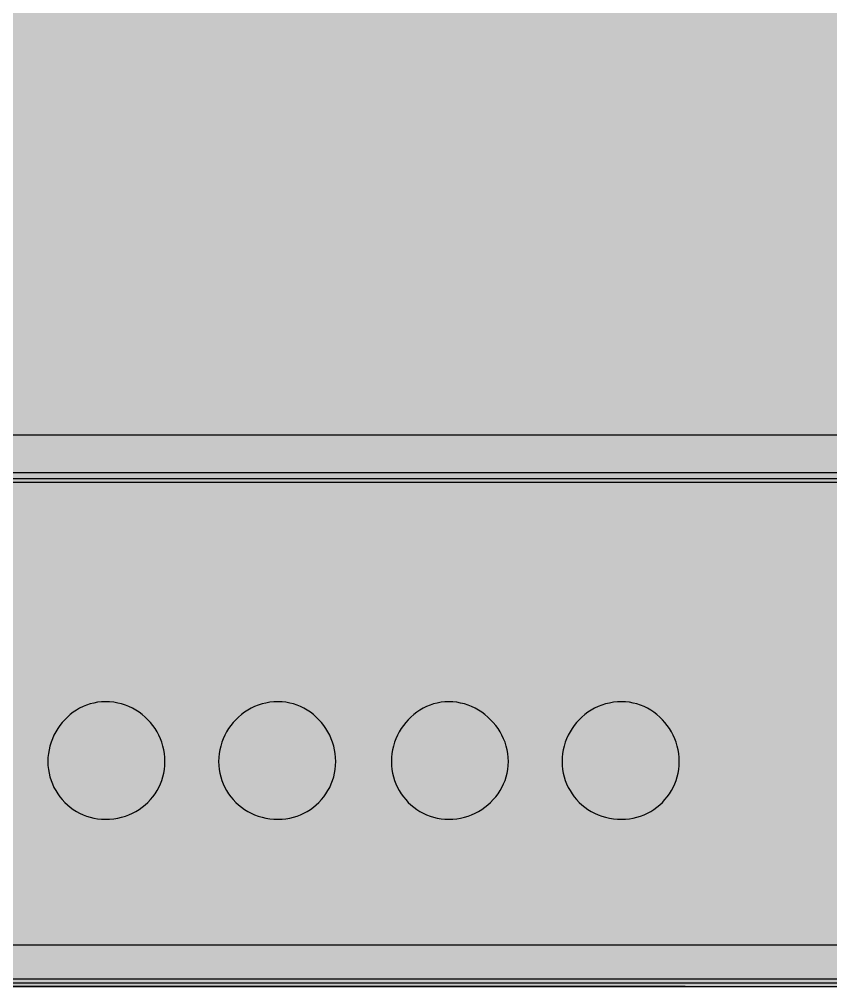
# Model space of a CAD drawing. Header units: millimetres. Extents: x 0 to 966, y -664 to 90.
# Drawn here: x 785.88 to 821.76, y -130 to -87.25 of the extents above; entities that cross this region are included whole.
import ezdxf

# ---------------------------------------------------------------- set-up
doc = ezdxf.new("R2010")
doc.units = ezdxf.units.MM
for name, color, linetype in [('HDL_BODY', 7, 'Continuous'), ('HDL_COLOUR', 7, 'Continuous'), ('HDL_DETAIL', 7, 'Continuous'), ('HDL_PRINT', 7, 'Continuous')]:
    doc.layers.add(name, color=color, linetype=linetype)

# ---------------------------------------------------------------- blocks, each defined once
blk = doc.blocks.new('M_R12.16.1_FRONT')
at = {"layer": 'HDL_BODY', "true_color": 0x202126}
blk.add_hatch(color=250, dxfattribs=at).paths.add_polyline_path([(0, 0), (216, 0), (216, 90), (0, 90)])
at = {"layer": 'HDL_BODY', "true_color": 0x2a2a30}
blk.add_hatch(color=250, dxfattribs=at).paths.add_polyline_path([(0.4, 20.52), (215.6, 20.52), (215.6, 68.31), (0.4, 68.31)])
at = {"layer": 'HDL_BODY', "true_color": 0x23242a}
blk.add_hatch(color=250, dxfattribs=at).paths.add_polyline_path([(0.4, 0.5), (215.6, 0.5), (215.6, 19.8), (0.4, 19.8)])
at = {"layer": 'HDL_COLOUR', "true_color": 0x18191d}
for points in [[(42.32, 9.951), (42.314, 10.126), (42.297, 10.299), (42.268, 10.469), (42.229, 10.636), (42.179, 10.799), (42.119, 10.958), (42.049, 11.113), (41.969, 11.262), (41.881, 11.406), (41.783, 11.544), (41.677, 11.676), (41.563, 11.8), (41.442, 11.918), (41.313, 12.027), (41.176, 12.129), (41.033, 12.221), (40.884, 12.305), (40.729, 12.378), (40.568, 12.442), (40.401, 12.495), (40.23, 12.537), (40.054, 12.568), (39.873, 12.587), (39.689, 12.593), (39.514, 12.587), (39.343, 12.568), (39.175, 12.537), (39.011, 12.495), (38.852, 12.442), (38.697, 12.378), (38.547, 12.305), (38.402, 12.221), (38.264, 12.129), (38.131, 12.027), (38.006, 11.918), (37.887, 11.8), (37.775, 11.676), (37.671, 11.544), (37.575, 11.406), (37.488, 11.262), (37.41, 11.113), (37.34, 10.958), (37.281, 10.799), (37.231, 10.636), (37.192, 10.469), (37.163, 10.299), (37.146, 10.126), (37.14, 9.951), (37.146, 9.776), (37.163, 9.605), (37.192, 9.437), (37.231, 9.273), (37.281, 9.113), (37.34, 8.958), (37.41, 8.807), (37.488, 8.663), (37.575, 8.524), (37.671, 8.391), (37.775, 8.265), (37.887, 8.146), (38.006, 8.034), (38.131, 7.93), (38.264, 7.834), (38.402, 7.746), (38.547, 7.667), (38.697, 7.598), (38.852, 7.538), (39.011, 7.488), (39.175, 7.449), (39.343, 7.42), (39.514, 7.403), (39.689, 7.397), (39.873, 7.403), (40.054, 7.42), (40.23, 7.449), (40.401, 7.488), (40.568, 7.538), (40.729, 7.598), (40.884, 7.667), (41.033, 7.746), (41.176, 7.834), (41.313, 7.93), (41.442, 8.034), (41.563, 8.146), (41.677, 8.265), (41.783, 8.391), (41.881, 8.524), (41.969, 8.663), (42.049, 8.807), (42.119, 8.958), (42.179, 9.113), (42.229, 9.273), (42.268, 9.437), (42.297, 9.605), (42.314, 9.776), (42.32, 9.951)], [(49.874, 9.951), (49.868, 10.126), (49.851, 10.299), (49.822, 10.469), (49.783, 10.636), (49.733, 10.799), (49.673, 10.958), (49.604, 11.113), (49.525, 11.262), (49.438, 11.406), (49.342, 11.544), (49.238, 11.676), (49.126, 11.8), (49.007, 11.918), (48.882, 12.027), (48.749, 12.129), (48.61, 12.221), (48.466, 12.305), (48.316, 12.378), (48.161, 12.442), (48.002, 12.495), (47.838, 12.537), (47.671, 12.568), (47.5, 12.587), (47.325, 12.593), (47.141, 12.587), (46.96, 12.568), (46.784, 12.537), (46.613, 12.495), (46.446, 12.442), (46.285, 12.378), (46.129, 12.305), (45.98, 12.221), (45.837, 12.129), (45.7, 12.027), (45.571, 11.918), (45.449, 11.8), (45.335, 11.676), (45.229, 11.544), (45.132, 11.406), (45.043, 11.262), (44.963, 11.113), (44.893, 10.958), (44.833, 10.799), (44.783, 10.636), (44.743, 10.469), (44.714, 10.299), (44.697, 10.126), (44.691, 9.951), (44.697, 9.776), (44.714, 9.605), (44.743, 9.437), (44.783, 9.273), (44.833, 9.113), (44.893, 8.958), (44.963, 8.807), (45.043, 8.663), (45.132, 8.524), (45.229, 8.391), (45.335, 8.265), (45.449, 8.146), (45.571, 8.034), (45.7, 7.93), (45.837, 7.834), (45.98, 7.746), (46.129, 7.667), (46.285, 7.598), (46.446, 7.538), (46.613, 7.488), (46.784, 7.449), (46.96, 7.42), (47.141, 7.403), (47.325, 7.397), (47.5, 7.403), (47.671, 7.42), (47.838, 7.449), (48.002, 7.488), (48.161, 7.538), (48.316, 7.598), (48.466, 7.667), (48.61, 7.746), (48.749, 7.834), (48.882, 7.93), (49.007, 8.034), (49.126, 8.146), (49.238, 8.265), (49.342, 8.391), (49.438, 8.524), (49.525, 8.663), (49.604, 8.807), (49.673, 8.958), (49.733, 9.113), (49.783, 9.273), (49.822, 9.437), (49.851, 9.605), (49.868, 9.776), (49.874, 9.951)], [(57.511, 9.951), (57.504, 10.126), (57.486, 10.299), (57.455, 10.469), (57.413, 10.636), (57.36, 10.799), (57.297, 10.958), (57.224, 11.113), (57.14, 11.262), (57.048, 11.406), (56.947, 11.544), (56.838, 11.676), (56.721, 11.8), (56.597, 11.918), (56.466, 12.027), (56.328, 12.129), (56.185, 12.221), (56.036, 12.305), (55.882, 12.378), (55.723, 12.442), (55.56, 12.495), (55.394, 12.537), (55.224, 12.568), (55.051, 12.587), (54.876, 12.593), (54.702, 12.587), (54.531, 12.568), (54.364, 12.537), (54.2, 12.495), (54.041, 12.442), (53.886, 12.378), (53.736, 12.305), (53.592, 12.221), (53.454, 12.129), (53.321, 12.027), (53.195, 11.918), (53.077, 11.8), (52.965, 11.676), (52.861, 11.544), (52.766, 11.406), (52.678, 11.262), (52.6, 11.113), (52.531, 10.958), (52.471, 10.799), (52.422, 10.636), (52.382, 10.469), (52.354, 10.299), (52.337, 10.126), (52.331, 9.951), (52.337, 9.776), (52.354, 9.605), (52.382, 9.437), (52.422, 9.273), (52.471, 9.113), (52.531, 8.958), (52.6, 8.807), (52.678, 8.663), (52.766, 8.524), (52.861, 8.391), (52.965, 8.265), (53.077, 8.146), (53.195, 8.034), (53.321, 7.93), (53.454, 7.834), (53.592, 7.746), (53.736, 7.667), (53.886, 7.598), (54.041, 7.538), (54.2, 7.488), (54.364, 7.449), (54.531, 7.42), (54.702, 7.403), (54.876, 7.397), (55.051, 7.403), (55.224, 7.42), (55.394, 7.449), (55.56, 7.488), (55.723, 7.538), (55.882, 7.598), (56.036, 7.667), (56.185, 7.746), (56.328, 7.834), (56.466, 7.93), (56.597, 8.034), (56.721, 8.146), (56.838, 8.265), (56.947, 8.391), (57.048, 8.524), (57.14, 8.663), (57.224, 8.807), (57.297, 8.958), (57.36, 9.113), (57.413, 9.273), (57.455, 9.437), (57.486, 9.605), (57.504, 9.776), (57.511, 9.951)], [(65.064, 9.951), (65.059, 10.126), (65.041, 10.299), (65.013, 10.469), (64.973, 10.636), (64.923, 10.799), (64.864, 10.958), (64.794, 11.113), (64.716, 11.262), (64.628, 11.406), (64.533, 11.544), (64.429, 11.676), (64.317, 11.8), (64.198, 11.918), (64.072, 12.027), (63.94, 12.129), (63.801, 12.221), (63.657, 12.305), (63.507, 12.378), (63.352, 12.442), (63.192, 12.495), (63.029, 12.537), (62.861, 12.568), (62.69, 12.587), (62.516, 12.593), (62.331, 12.587), (62.151, 12.568), (61.975, 12.537), (61.803, 12.495), (61.637, 12.442), (61.475, 12.378), (61.32, 12.305), (61.17, 12.221), (61.027, 12.129), (60.891, 12.027), (60.762, 11.918), (60.64, 11.8), (60.526, 11.676), (60.42, 11.544), (60.322, 11.406), (60.233, 11.262), (60.154, 11.113), (60.083, 10.958), (60.023, 10.799), (59.973, 10.636), (59.933, 10.469), (59.905, 10.299), (59.887, 10.126), (59.881, 9.951), (59.887, 9.776), (59.905, 9.605), (59.933, 9.437), (59.973, 9.273), (60.023, 9.113), (60.083, 8.958), (60.154, 8.807), (60.233, 8.663), (60.322, 8.524), (60.42, 8.391), (60.526, 8.265), (60.64, 8.146), (60.762, 8.034), (60.891, 7.93), (61.027, 7.834), (61.17, 7.746), (61.32, 7.667), (61.475, 7.598), (61.637, 7.538), (61.803, 7.488), (61.975, 7.449), (62.151, 7.42), (62.331, 7.403), (62.516, 7.397), (62.69, 7.403), (62.861, 7.42), (63.029, 7.449), (63.192, 7.488), (63.352, 7.538), (63.507, 7.598), (63.657, 7.667), (63.801, 7.746), (63.94, 7.834), (64.072, 7.93), (64.198, 8.034), (64.317, 8.146), (64.429, 8.265), (64.533, 8.391), (64.628, 8.524), (64.716, 8.663), (64.794, 8.807), (64.864, 8.958), (64.923, 9.113), (64.973, 9.273), (65.013, 9.437), (65.041, 9.605), (65.059, 9.776), (65.064, 9.951)]]:
    blk.add_hatch(color=250, dxfattribs=at).paths.add_polyline_path(points)
at = {"layer": 'HDL_PRINT', "true_color": 0xdee1e9}
for points in [[(43.2, 40.07), (44.43, 42.27), (45.746, 40.07), (43.2, 40.07)], [(59.707, 40.07), (61.025, 42.27), (62.252, 40.07), (59.707, 40.07)], [(45.393, 37.074), (45.835, 36.899), (45.808, 36.827), (45.778, 36.755), (45.743, 36.684), (45.704, 36.615), (45.66, 36.547), (45.612, 36.481), (45.56, 36.417), (45.503, 36.356), (45.442, 36.298), (45.377, 36.245), (45.307, 36.195), (45.257, 36.149), (45.203, 36.107), (45.144, 36.07), (45.081, 36.038), (45.014, 36.009), (44.942, 35.985), (44.866, 35.965), (44.785, 35.95), (44.7, 35.939), (44.61, 35.932), (44.516, 35.93), (44.444, 35.932), (44.372, 35.938), (44.3, 35.948), (44.229, 35.961), (44.157, 35.977), (44.085, 35.995), (44.013, 36.015), (43.942, 36.036), (43.87, 36.059), (43.799, 36.082), (43.728, 36.105), (43.675, 36.158), (43.622, 36.212), (43.571, 36.266), (43.521, 36.323), (43.474, 36.381), (43.429, 36.442), (43.387, 36.507), (43.349, 36.575), (43.315, 36.647), (43.286, 36.724), (43.263, 36.795), (43.24, 36.867), (43.217, 36.938), (43.196, 37.01), (43.176, 37.082), (43.158, 37.154), (43.142, 37.226), (43.129, 37.298), (43.12, 37.37), (43.114, 37.442), (43.111, 37.514), (43.114, 37.608), (43.12, 37.698), (43.129, 37.784), (43.142, 37.865), (43.158, 37.941), (43.176, 38.013), (43.196, 38.081), (43.217, 38.144), (43.24, 38.203), (43.263, 38.258), (43.286, 38.308), (43.34, 38.384), (43.393, 38.456), (43.446, 38.522), (43.498, 38.583), (43.551, 38.638), (43.604, 38.688), (43.656, 38.733), (43.709, 38.773), (43.761, 38.807), (43.814, 38.837), (43.89, 38.884), (43.963, 38.922), (44.032, 38.952), (44.099, 38.974), (44.165, 38.99), (44.231, 39.001), (44.298, 39.007), (44.367, 39.011), (44.44, 39.012), (44.516, 39.012), (44.61, 39.012), (44.7, 39.011), (44.785, 39.009), (44.866, 39.004), (44.942, 38.996), (45.014, 38.984), (45.081, 38.967), (45.144, 38.945), (45.203, 38.916), (45.257, 38.88), (45.307, 38.837), (45.355, 38.788), (45.402, 38.739), (45.449, 38.688), (45.494, 38.635), (45.538, 38.579), (45.58, 38.519), (45.619, 38.454), (45.656, 38.384), (45.689, 38.307), (45.72, 38.224), (45.746, 38.132), (45.393, 38.043), (45.367, 38.12), (45.341, 38.191), (45.313, 38.257), (45.283, 38.318), (45.252, 38.373), (45.218, 38.424), (45.18, 38.469), (45.139, 38.508), (45.094, 38.543), (45.044, 38.572), (45.011, 38.601), (44.972, 38.629), (44.926, 38.656), (44.874, 38.681), (44.815, 38.703), (44.75, 38.721), (44.679, 38.735), (44.601, 38.744), (44.516, 38.748), (44.458, 38.744), (44.4, 38.735), (44.341, 38.721), (44.283, 38.703), (44.224, 38.681), (44.166, 38.656), (44.107, 38.629), (44.048, 38.601), (43.989, 38.572), (43.934, 38.517), (43.884, 38.466), (43.84, 38.419), (43.8, 38.374), (43.764, 38.33), (43.73, 38.285), (43.699, 38.238), (43.669, 38.188), (43.639, 38.132), (43.613, 38.047), (43.592, 37.968), (43.576, 37.894), (43.565, 37.824), (43.558, 37.758), (43.553, 37.695), (43.551, 37.634), (43.55, 37.574), (43.55, 37.514), (43.55, 37.437), (43.551, 37.365), (43.552, 37.295), (43.556, 37.228), (43.561, 37.162), (43.569, 37.096), (43.581, 37.029), (43.596, 36.959), (43.615, 36.887), (43.639, 36.81), (43.669, 36.754), (43.699, 36.704), (43.73, 36.657), (43.764, 36.612), (43.8, 36.568), (43.84, 36.523), (43.884, 36.476), (43.934, 36.425), (43.989, 36.37), (44.048, 36.343), (44.107, 36.323), (44.166, 36.307), (44.224, 36.296), (44.283, 36.289), (44.341, 36.284), (44.4, 36.282), (44.458, 36.281), (44.516, 36.281), (44.601, 36.284), (44.679, 36.293), (44.75, 36.307), (44.815, 36.326), (44.874, 36.348), (44.926, 36.373), (44.972, 36.401), (45.011, 36.429), (45.044, 36.459), (45.094, 36.512), (45.139, 36.565), (45.18, 36.619), (45.218, 36.675), (45.252, 36.733), (45.283, 36.794), (45.313, 36.858), (45.341, 36.926), (45.367, 36.998), (45.393, 37.074)]]:
    blk.add_hatch(color=254, dxfattribs=at).paths.add_polyline_path(points)
h = blk.add_hatch(color=254, dxfattribs=at)
h.paths.add_polyline_path([(59.707, 35.93), (59.707, 39.012), (60.762, 39.012), (60.846, 39.009), (60.924, 39.001), (60.996, 38.989), (61.061, 38.975), (61.119, 38.96), (61.171, 38.946), (61.216, 38.934), (61.254, 38.926), (61.286, 38.923), (61.352, 38.919), (61.418, 38.908), (61.48, 38.891), (61.54, 38.869), (61.596, 38.842), (61.646, 38.813), (61.69, 38.781), (61.728, 38.748), (61.78, 38.695), (61.831, 38.642), (61.88, 38.59), (61.926, 38.537), (61.968, 38.484), (62.005, 38.431), (62.035, 38.378), (62.058, 38.325), (62.072, 38.272), (62.077, 38.219), (62.104, 38.142), (62.13, 38.069), (62.154, 38), (62.177, 37.933), (62.198, 37.866), (62.216, 37.8), (62.231, 37.733), (62.243, 37.664), (62.25, 37.591), (62.252, 37.514), (62.252, 37.429), (62.251, 37.35), (62.249, 37.276), (62.245, 37.206), (62.237, 37.141), (62.227, 37.078), (62.212, 37.017), (62.192, 36.958), (62.166, 36.899), (62.137, 36.833), (62.113, 36.768), (62.094, 36.705), (62.077, 36.646), (62.06, 36.59), (62.041, 36.54), (62.018, 36.496), (61.988, 36.459), (61.956, 36.397), (61.922, 36.343), (61.886, 36.297), (61.847, 36.26), (61.804, 36.231), (61.755, 36.211), (61.7, 36.199), (61.639, 36.195), (61.605, 36.161), (61.571, 36.13), (61.535, 36.1), (61.496, 36.073), (61.452, 36.051), (61.404, 36.034), (61.349, 36.023), (61.286, 36.019), (61.25, 35.99), (61.206, 35.968), (61.156, 35.952), (61.101, 35.941), (61.042, 35.935), (60.979, 35.931), (60.914, 35.93), (60.848, 35.93), (59.707, 35.93)])
h.paths.add_polyline_path([(60.145, 36.281), (60.762, 36.281), (60.843, 36.284), (60.914, 36.292), (60.976, 36.304), (61.031, 36.318), (61.082, 36.333), (61.131, 36.347), (61.18, 36.359), (61.231, 36.367), (61.286, 36.37), (61.324, 36.375), (61.362, 36.39), (61.4, 36.412), (61.438, 36.44), (61.476, 36.473), (61.513, 36.508), (61.55, 36.545), (61.583, 36.579), (61.615, 36.613), (61.645, 36.65), (61.672, 36.69), (61.695, 36.733), (61.712, 36.782), (61.724, 36.837), (61.728, 36.899), (61.753, 36.958), (61.773, 37.017), (61.788, 37.078), (61.799, 37.141), (61.806, 37.206), (61.81, 37.276), (61.813, 37.35), (61.813, 37.429), (61.814, 37.514), (61.813, 37.593), (61.812, 37.672), (61.809, 37.75), (61.802, 37.826), (61.792, 37.9), (61.776, 37.971), (61.754, 38.039), (61.724, 38.103), (61.686, 38.163), (61.639, 38.219), (61.609, 38.275), (61.579, 38.325), (61.547, 38.37), (61.514, 38.41), (61.477, 38.447), (61.437, 38.481), (61.392, 38.512), (61.342, 38.543), (61.286, 38.572), (61.254, 38.575), (61.216, 38.583), (61.171, 38.595), (61.119, 38.608), (61.061, 38.623), (60.996, 38.636), (60.924, 38.648), (60.846, 38.655), (60.762, 38.658), (60.145, 38.658), (60.145, 36.281)])
at = {"layer": 'HDL_DETAIL', "color": 251, "true_color": 0x52555c}
for points in [[(0, 0), (216, 0), (216, 89.824), (0, 89.824), (0, 0)], [(0.351, 0.176), (215.912, 0.176), (215.912, 90), (0.351, 90), (0.351, 0.176)], [(0, 67.632), (216, 67.632), (216, 22.28), (0, 22.28), (0, 67.632)], [(0.351, 22.456), (215.912, 22.456), (215.912, 67.808), (0.351, 67.808), (0.351, 22.456)], [(42.32, 9.951), (42.314, 10.126), (42.297, 10.299), (42.268, 10.469), (42.229, 10.636), (42.179, 10.799), (42.119, 10.958), (42.049, 11.113), (41.969, 11.262), (41.881, 11.406), (41.783, 11.544), (41.677, 11.676), (41.563, 11.8), (41.442, 11.918), (41.313, 12.027), (41.176, 12.129), (41.033, 12.221), (40.884, 12.305), (40.729, 12.378), (40.568, 12.442), (40.401, 12.495), (40.23, 12.537), (40.054, 12.568), (39.873, 12.587), (39.689, 12.593), (39.514, 12.587), (39.343, 12.568), (39.175, 12.537), (39.011, 12.495), (38.852, 12.442), (38.697, 12.378), (38.547, 12.305), (38.402, 12.221), (38.264, 12.129), (38.131, 12.027), (38.006, 11.918), (37.887, 11.8), (37.775, 11.676), (37.671, 11.544), (37.575, 11.406), (37.488, 11.262), (37.41, 11.113), (37.34, 10.958), (37.281, 10.799), (37.231, 10.636), (37.192, 10.469), (37.163, 10.299), (37.146, 10.126), (37.14, 9.951), (37.146, 9.776), (37.163, 9.605), (37.192, 9.437), (37.231, 9.273), (37.281, 9.113), (37.34, 8.958), (37.41, 8.807), (37.488, 8.663), (37.575, 8.524), (37.671, 8.391), (37.775, 8.265), (37.887, 8.146), (38.006, 8.034), (38.131, 7.93), (38.264, 7.834), (38.402, 7.746), (38.547, 7.667), (38.697, 7.598), (38.852, 7.538), (39.011, 7.488), (39.175, 7.449), (39.343, 7.42), (39.514, 7.403), (39.689, 7.397), (39.873, 7.403), (40.054, 7.42), (40.23, 7.449), (40.401, 7.488), (40.568, 7.538), (40.729, 7.598), (40.884, 7.667), (41.033, 7.746), (41.176, 7.834), (41.313, 7.93), (41.442, 8.034), (41.563, 8.146), (41.677, 8.265), (41.783, 8.391), (41.881, 8.524), (41.969, 8.663), (42.049, 8.807), (42.119, 8.958), (42.179, 9.113), (42.229, 9.273), (42.268, 9.437), (42.297, 9.605), (42.314, 9.776), (42.32, 9.951)], [(49.874, 9.951), (49.868, 10.126), (49.851, 10.299), (49.822, 10.469), (49.783, 10.636), (49.733, 10.799), (49.673, 10.958), (49.604, 11.113), (49.525, 11.262), (49.438, 11.406), (49.342, 11.544), (49.238, 11.676), (49.126, 11.8), (49.007, 11.918), (48.882, 12.027), (48.749, 12.129), (48.61, 12.221), (48.466, 12.305), (48.316, 12.378), (48.161, 12.442), (48.002, 12.495), (47.838, 12.537), (47.671, 12.568), (47.5, 12.587), (47.325, 12.593), (47.141, 12.587), (46.96, 12.568), (46.784, 12.537), (46.613, 12.495), (46.446, 12.442), (46.285, 12.378), (46.129, 12.305), (45.98, 12.221), (45.837, 12.129), (45.7, 12.027), (45.571, 11.918), (45.449, 11.8), (45.335, 11.676), (45.229, 11.544), (45.132, 11.406), (45.043, 11.262), (44.963, 11.113), (44.893, 10.958), (44.833, 10.799), (44.783, 10.636), (44.743, 10.469), (44.714, 10.299), (44.697, 10.126), (44.691, 9.951), (44.697, 9.776), (44.714, 9.605), (44.743, 9.437), (44.783, 9.273), (44.833, 9.113), (44.893, 8.958), (44.963, 8.807), (45.043, 8.663), (45.132, 8.524), (45.229, 8.391), (45.335, 8.265), (45.449, 8.146), (45.571, 8.034), (45.7, 7.93), (45.837, 7.834), (45.98, 7.746), (46.129, 7.667), (46.285, 7.598), (46.446, 7.538), (46.613, 7.488), (46.784, 7.449), (46.96, 7.42), (47.141, 7.403), (47.325, 7.397), (47.5, 7.403), (47.671, 7.42), (47.838, 7.449), (48.002, 7.488), (48.161, 7.538), (48.316, 7.598), (48.466, 7.667), (48.61, 7.746), (48.749, 7.834), (48.882, 7.93), (49.007, 8.034), (49.126, 8.146), (49.238, 8.265), (49.342, 8.391), (49.438, 8.524), (49.525, 8.663), (49.604, 8.807), (49.673, 8.958), (49.733, 9.113), (49.783, 9.273), (49.822, 9.437), (49.851, 9.605), (49.868, 9.776), (49.874, 9.951)], [(57.511, 9.951), (57.504, 10.126), (57.486, 10.299), (57.455, 10.469), (57.413, 10.636), (57.36, 10.799), (57.297, 10.958), (57.224, 11.113), (57.14, 11.262), (57.048, 11.406), (56.947, 11.544), (56.838, 11.676), (56.721, 11.8), (56.597, 11.918), (56.466, 12.027), (56.328, 12.129), (56.185, 12.221), (56.036, 12.305), (55.882, 12.378), (55.723, 12.442), (55.56, 12.495), (55.394, 12.537), (55.224, 12.568), (55.051, 12.587), (54.876, 12.593), (54.702, 12.587), (54.531, 12.568), (54.364, 12.537), (54.2, 12.495), (54.041, 12.442), (53.886, 12.378), (53.736, 12.305), (53.592, 12.221), (53.454, 12.129), (53.321, 12.027), (53.195, 11.918), (53.077, 11.8), (52.965, 11.676), (52.861, 11.544), (52.766, 11.406), (52.678, 11.262), (52.6, 11.113), (52.531, 10.958), (52.471, 10.799), (52.422, 10.636), (52.382, 10.469), (52.354, 10.299), (52.337, 10.126), (52.331, 9.951), (52.337, 9.776), (52.354, 9.605), (52.382, 9.437), (52.422, 9.273), (52.471, 9.113), (52.531, 8.958), (52.6, 8.807), (52.678, 8.663), (52.766, 8.524), (52.861, 8.391), (52.965, 8.265), (53.077, 8.146), (53.195, 8.034), (53.321, 7.93), (53.454, 7.834), (53.592, 7.746), (53.736, 7.667), (53.886, 7.598), (54.041, 7.538), (54.2, 7.488), (54.364, 7.449), (54.531, 7.42), (54.702, 7.403), (54.876, 7.397), (55.051, 7.403), (55.224, 7.42), (55.394, 7.449), (55.56, 7.488), (55.723, 7.538), (55.882, 7.598), (56.036, 7.667), (56.185, 7.746), (56.328, 7.834), (56.466, 7.93), (56.597, 8.034), (56.721, 8.146), (56.838, 8.265), (56.947, 8.391), (57.048, 8.524), (57.14, 8.663), (57.224, 8.807), (57.297, 8.958), (57.36, 9.113), (57.413, 9.273), (57.455, 9.437), (57.486, 9.605), (57.504, 9.776), (57.511, 9.951)], [(65.064, 9.951), (65.059, 10.126), (65.041, 10.299), (65.013, 10.469), (64.973, 10.636), (64.923, 10.799), (64.864, 10.958), (64.794, 11.113), (64.716, 11.262), (64.628, 11.406), (64.533, 11.544), (64.429, 11.676), (64.317, 11.8), (64.198, 11.918), (64.072, 12.027), (63.94, 12.129), (63.801, 12.221), (63.657, 12.305), (63.507, 12.378), (63.352, 12.442), (63.192, 12.495), (63.029, 12.537), (62.861, 12.568), (62.69, 12.587), (62.516, 12.593), (62.331, 12.587), (62.151, 12.568), (61.975, 12.537), (61.803, 12.495), (61.637, 12.442), (61.475, 12.378), (61.32, 12.305), (61.17, 12.221), (61.027, 12.129), (60.891, 12.027), (60.762, 11.918), (60.64, 11.8), (60.526, 11.676), (60.42, 11.544), (60.322, 11.406), (60.233, 11.262), (60.154, 11.113), (60.083, 10.958), (60.023, 10.799), (59.973, 10.636), (59.933, 10.469), (59.905, 10.299), (59.887, 10.126), (59.881, 9.951), (59.887, 9.776), (59.905, 9.605), (59.933, 9.437), (59.973, 9.273), (60.023, 9.113), (60.083, 8.958), (60.154, 8.807), (60.233, 8.663), (60.322, 8.524), (60.42, 8.391), (60.526, 8.265), (60.64, 8.146), (60.762, 8.034), (60.891, 7.93), (61.027, 7.834), (61.17, 7.746), (61.32, 7.667), (61.475, 7.598), (61.637, 7.538), (61.803, 7.488), (61.975, 7.449), (62.151, 7.42), (62.331, 7.403), (62.516, 7.397), (62.69, 7.403), (62.861, 7.42), (63.029, 7.449), (63.192, 7.488), (63.352, 7.538), (63.507, 7.598), (63.657, 7.667), (63.801, 7.746), (63.94, 7.834), (64.072, 7.93), (64.198, 8.034), (64.317, 8.146), (64.429, 8.265), (64.533, 8.391), (64.628, 8.524), (64.716, 8.663), (64.794, 8.807), (64.864, 8.958), (64.923, 9.113), (64.973, 9.273), (65.013, 9.437), (65.041, 9.605), (65.059, 9.776), (65.064, 9.951)]]:
    blk.add_lwpolyline(points, close=True, dxfattribs=at)
for points in [[(0.702, 24.393), (214.506, 24.393)], [(0.702, 24.393), (214.506, 24.393)], [(0.702, 24.393), (214.506, 24.393)], [(0.702, 24.393), (214.506, 24.393)], [(0.702, 24.393), (214.506, 24.393)], [(0.702, 24.393), (214.506, 24.393)], [(0.702, 24.393), (214.506, 24.393)], [(0.702, 24.393), (214.506, 24.393)], [(0.702, 24.393), (214.506, 24.393)], [(0.702, 24.393), (214.506, 24.393)], [(0.702, 24.393), (214.506, 24.393)], [(0.702, 24.393), (214.506, 24.393)], [(0.702, 24.393), (214.506, 24.393)], [(0.702, 24.393), (214.506, 24.393)], [(0.702, 24.393), (214.506, 24.393)], [(0.702, 24.393), (214.506, 24.393)], [(0.702, 24.393), (214.506, 24.393)], [(0.702, 24.393), (214.506, 24.393)], [(0.702, 24.393), (214.506, 24.393)], [(0.702, 24.393), (214.506, 24.393)], [(0.702, 24.393), (216, 24.393)], [(0.702, 22.72), (214.595, 22.72)], [(0.702, 22.72), (214.595, 22.72)], [(0.702, 22.72), (214.595, 22.72)], [(0.702, 22.72), (214.595, 22.72)], [(0.702, 22.72), (214.595, 22.72)], [(0.702, 22.72), (214.595, 22.72)], [(0.702, 22.72), (214.595, 22.72)], [(0.702, 22.72), (214.595, 22.72)], [(0.702, 22.72), (214.595, 22.72)], [(0.702, 22.72), (214.595, 22.72)], [(0.702, 22.72), (214.595, 22.72)], [(0.702, 22.72), (214.595, 22.72)], [(0.702, 22.72), (214.595, 22.72)], [(0.702, 22.72), (214.595, 22.72)], [(0.702, 22.72), (214.595, 22.72)], [(0.702, 22.72), (214.595, 22.72)], [(0.702, 22.72), (214.595, 22.72)], [(0.702, 22.72), (214.595, 22.72)], [(0.702, 22.72), (214.595, 22.72)], [(0.702, 22.72), (214.595, 22.72)], [(0.702, 22.72), (216, 22.72)], [(0.351, 22.456), (214.859, 22.456)], [(0.351, 22.456), (214.859, 22.456)], [(0.351, 22.456), (214.859, 22.456)], [(0.351, 22.456), (214.859, 22.456)], [(0.351, 22.456), (214.859, 22.456)], [(0.351, 22.456), (214.859, 22.456)], [(0.351, 22.456), (214.859, 22.456)], [(0.351, 22.456), (214.859, 22.456)], [(0.351, 22.456), (214.859, 22.456)], [(0.351, 22.456), (214.859, 22.456)], [(0.351, 22.456), (214.859, 22.456)], [(0.351, 22.456), (214.859, 22.456)], [(0.351, 22.456), (214.859, 22.456)], [(0.351, 22.456), (214.859, 22.456)], [(0.351, 22.456), (214.859, 22.456)], [(0.351, 22.456), (214.859, 22.456)], [(0.351, 22.456), (214.859, 22.456)], [(0.351, 22.456), (214.859, 22.456)], [(0.351, 22.456), (214.859, 22.456)], [(0.351, 22.456), (214.859, 22.456)], [(0.351, 22.456), (215.911, 22.456)], [(0.351, 1.849), (127.142, 1.849)], [(0.351, 1.849), (127.142, 1.849)], [(0.351, 1.849), (127.142, 1.849)], [(0.351, 1.849), (127.142, 1.849)], [(0.351, 1.849), (127.142, 1.849)], [(0.351, 1.849), (127.142, 1.849)], [(0.351, 1.849), (127.142, 1.849)], [(0.351, 1.849), (127.142, 1.849)], [(0.351, 1.849), (127.142, 1.849)], [(0.351, 1.849), (127.142, 1.849)], [(0.351, 1.849), (127.142, 1.849)], [(0.351, 1.849), (127.142, 1.849)], [(0.351, 1.849), (127.142, 1.849)], [(0.351, 1.849), (127.142, 1.849)], [(0.351, 1.849), (127.142, 1.849)], [(0.351, 1.849), (127.142, 1.849)], [(0.351, 1.849), (127.142, 1.849)], [(0.351, 1.849), (127.142, 1.849)], [(0.351, 1.849), (127.142, 1.849)], [(0.351, 1.849), (127.142, 1.849)], [(0.351, 1.849), (205.112, 1.849)], [(65.325, 0), (0, 0)], [(65.325, 0), (0, 0)], [(65.325, 0), (0, 0)], [(65.325, 0), (0, 0)], [(65.325, 0), (0, 0)], [(65.325, 0), (0, 0)], [(65.325, 0), (0, 0)], [(65.325, 0), (0, 0)], [(65.325, 0), (0, 0)], [(65.325, 0), (0, 0)], [(65.325, 0), (0, 0)], [(65.325, 0), (0, 0)], [(65.325, 0), (0, 0)], [(65.325, 0), (0, 0)], [(65.325, 0), (0, 0)], [(65.325, 0), (0, 0)], [(65.325, 0), (0, 0)], [(65.325, 0), (0, 0)], [(65.325, 0), (0, 0)], [(65.325, 0), (0, 0)], [(65.325, 0), (0, 0)], [(0.351, 0.352), (143.035, 0.352)], [(0.351, 0.352), (143.035, 0.352)], [(0.351, 0.352), (143.035, 0.352)], [(0.351, 0.352), (143.035, 0.352)], [(0.351, 0.352), (143.035, 0.352)], [(0.351, 0.352), (143.035, 0.352)], [(0.351, 0.352), (143.035, 0.352)], [(0.351, 0.352), (143.035, 0.352)], [(0.351, 0.352), (143.035, 0.352)], [(0.351, 0.352), (143.035, 0.352)], [(0.351, 0.352), (143.035, 0.352)], [(0.351, 0.352), (143.035, 0.352)], [(0.351, 0.352), (143.035, 0.352)], [(0.351, 0.352), (143.035, 0.352)], [(0.351, 0.352), (143.035, 0.352)], [(0.351, 0.352), (143.035, 0.352)], [(0.351, 0.352), (143.035, 0.352)], [(0.351, 0.352), (143.035, 0.352)], [(0.351, 0.352), (143.035, 0.352)], [(0.351, 0.352), (143.035, 0.352)], [(0.351, 0.352), (216, 0.352)]]:
    blk.add_lwpolyline(points, dxfattribs=at)

msp = doc.modelspace()

# ---------------------------------------------------------------- block references
msp.add_blockref('M_R12.16.1_FRONT', (750, -130))

doc.saveas('drawing.dxf')
